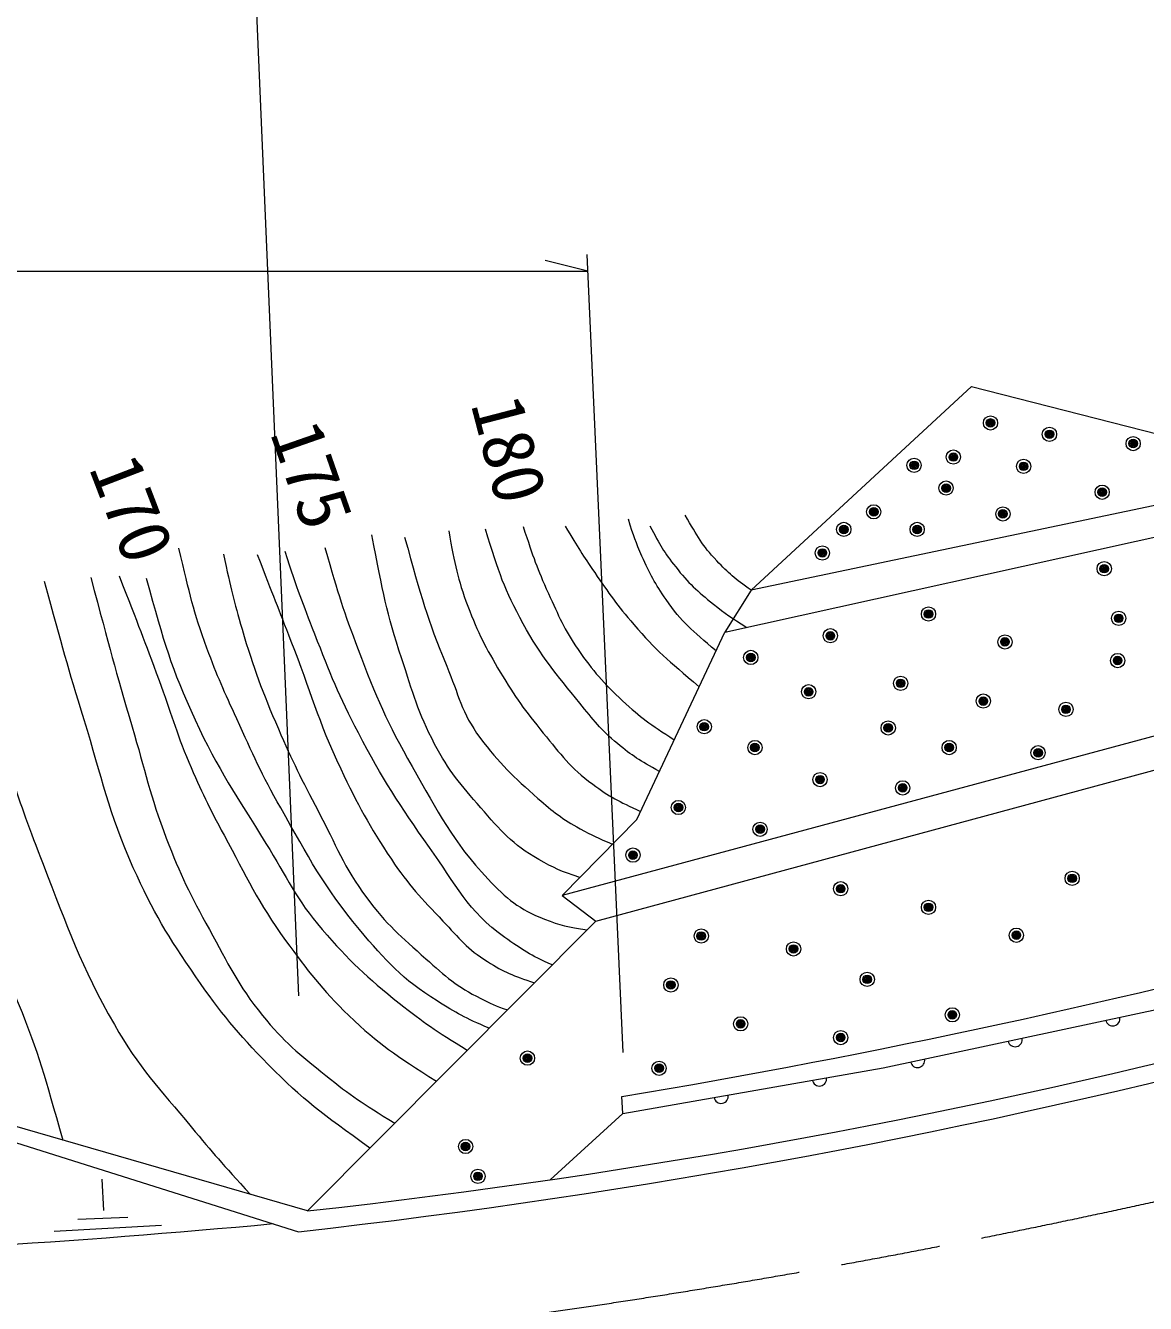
# Model space of a CAD drawing. Units: millimetres, scale not verified. Extents: x 40000 to 680000, y 20000 to 380000.
# Drawn here: x 424612 to 463874, y 280178 to 324960 of the extents above; entities that cross this region are included whole.
import ezdxf
from ezdxf.enums import TextEntityAlignment as Align

# ---------------------------------------------------------------- set-up
doc = ezdxf.new("R2010")
doc.units = ezdxf.units.MM
doc.header["$LTSCALE"] = 1000
doc.header["$PDMODE"] = 32
doc.header["$PDSIZE"] = 500
doc.linetypes.add('CHAIN', pattern=[18.5, 12, -1.5, 3.5, -1.5])
for name, color, linetype, lineweight in [('M-BGD', 7, 'Continuous', 13), ('M-BMK', 2, 'CHAIN', 13), ('M-STR-HTXT', 7, 'Continuous', 13)]:
    doc.layers.add(name, color=color, linetype=linetype, lineweight=lineweight)
doc.styles.add('ＭＳ ゴシック', font='')
doc.styles.get('ＭＳ ゴシック').set_extended_font_data('MS Gothic')

msp = doc.modelspace()

# ---------------------------------------------------------------- linework, layer by layer
at = {"layer": 'M-BGD'}
for p, q in [((450050, 305169), (457771, 312316)), ((457771, 312316), (469643, 309285)), ((469643, 309285), (450050, 305169)), ((449128, 303698), (469310, 308164)), ((450050, 305169), (449128, 303698)), ((444600, 293574), (484899, 304482)), ((446042, 297142), (449128, 303698)), ((467667, 301004), (443426, 294473)), ((443426, 294473), (446042, 297142)), ((443426, 294473), (444600, 293574)), ((434500, 283422), (444600, 293574)), ((414778, 288800), (434184, 282693)), ((445552, 286829), (445513, 287427)), ((434500, 283422), (423201, 286689)), ((442999, 284512), (445552, 286829)), ((427353, 283438), (427301, 284530)), ((426446, 283136), (428195, 283202)), ((425618, 282715), (429378, 282926))]:
    msp.add_line(p, q, dxfattribs=at)
msp.add_lwpolyline([(445552, 286829), (454679, 288440), (467045, 291073), (479802, 294512), (490941, 298025), (499234, 300853)], dxfattribs=at)
for centre, radius in [((458443, 311034), 150), ((458443, 311034), 120), ((458443, 311034), 90), ((458443, 311034), 60), ((458443, 311034), 30), ((458443, 311034), 20), ((460508, 310636), 150), ((460508, 310636), 120), ((460508, 310636), 90), ((460508, 310636), 60), ((460508, 310636), 30), ((460508, 310636), 20), ((463443, 310310), 150), ((463443, 310310), 120), ((463443, 310310), 90), ((463443, 310310), 60), ((463443, 310310), 30), ((457139, 309839), 150), ((457139, 309839), 120), ((457139, 309839), 90), ((457139, 309839), 60), ((463443, 310310), 20), ((455762, 309549), 150), ((455762, 309549), 120), ((455762, 309549), 90), ((455762, 309549), 60), ((455762, 309549), 30), ((455762, 309549), 20), ((457139, 309839), 30), ((457139, 309839), 20), ((459603, 309513), 150), ((459603, 309513), 120), ((459603, 309513), 90), ((459603, 309513), 60), ((459603, 309513), 30), ((459603, 309513), 20), ((456885, 308752), 150), ((456885, 308752), 120), ((456885, 308752), 90), ((456885, 308752), 60), ((456885, 308752), 30), ((456885, 308752), 20), ((462356, 308607), 150), ((462356, 308607), 120), ((462356, 308607), 90), ((462356, 308607), 60), ((462356, 308607), 30), ((462356, 308607), 20), ((454349, 307919), 150), ((454349, 307919), 120), ((454349, 307919), 90), ((454349, 307919), 60), ((454349, 307919), 30), ((454349, 307919), 20), ((458878, 307846), 150), ((458878, 307846), 120), ((458878, 307846), 90), ((458878, 307846), 60), ((458878, 307846), 30), ((458878, 307846), 20), ((453298, 307303), 150), ((453298, 307303), 120), ((453298, 307303), 90), ((453298, 307303), 60), ((453298, 307303), 30), ((453298, 307303), 20), ((455871, 307303), 150), ((455871, 307303), 120), ((455871, 307303), 90), ((455871, 307303), 60), ((455871, 307303), 30), ((455871, 307303), 20), ((452547, 306478), 150), ((452547, 306478), 120), ((452547, 306478), 90), ((452547, 306478), 60), ((452547, 306478), 30), ((452547, 306478), 20), ((462429, 305926), 150), ((462429, 305926), 120), ((462429, 305926), 90), ((462429, 305926), 60), ((462429, 305926), 30), ((462429, 305926), 20), ((456269, 304338), 150), ((456269, 304338), 120), ((456269, 304338), 90), ((456269, 304338), 60), ((456269, 304338), 30), ((456269, 304338), 20), ((462936, 304187), 150), ((462936, 304187), 120), ((462936, 304187), 90), ((462936, 304187), 60), ((462936, 304187), 30), ((462936, 304187), 20), ((452827, 303577), 150), ((452827, 303577), 120), ((452827, 303577), 90), ((452827, 303577), 60), ((452827, 303577), 30), ((452827, 303577), 20), ((458950, 303360), 150), ((458950, 303360), 120), ((458950, 303360), 90), ((458950, 303360), 60), ((458950, 303360), 30), ((458950, 303360), 20), ((450038, 302816), 150), ((450038, 302816), 120), ((450038, 302816), 90), ((450038, 302816), 60), ((450038, 302816), 30), ((450038, 302816), 20), ((462900, 302707), 150), ((462900, 302707), 120), ((462900, 302707), 90), ((462900, 302707), 60), ((462900, 302707), 30), ((462900, 302707), 20), ((455291, 301910), 150), ((455291, 301910), 120), ((455291, 301910), 90), ((455291, 301910), 60), ((455291, 301910), 30), ((455291, 301910), 20), ((452067, 301614), 150), ((452067, 301614), 120), ((452067, 301614), 90), ((452067, 301614), 60), ((452067, 301614), 30), ((452067, 301614), 20), ((458190, 301288), 150), ((458190, 301288), 120), ((458190, 301288), 90), ((458190, 301288), 60), ((458190, 301288), 30), ((458190, 301288), 20), ((461088, 300998), 150), ((461088, 300998), 120), ((461088, 300998), 90), ((461088, 300998), 60), ((461088, 300998), 30), ((461088, 300998), 20), ((448407, 300389), 150), ((448407, 300389), 120), ((454856, 300346), 150), ((448407, 300389), 90), ((448407, 300389), 60), ((448407, 300389), 30), ((448407, 300389), 20), ((454856, 300346), 120), ((454856, 300346), 90), ((454856, 300346), 60), ((454856, 300346), 30), ((454856, 300346), 20), ((450183, 299658), 150), ((450183, 299658), 120), ((450183, 299658), 90), ((450183, 299658), 60), ((450183, 299658), 30), ((450183, 299658), 20), ((456994, 299658), 150), ((456994, 299658), 120), ((456994, 299658), 90), ((456994, 299658), 60), ((456994, 299658), 30), ((456994, 299658), 20), ((460110, 299477), 150), ((460110, 299477), 120), ((460110, 299477), 90), ((460110, 299477), 60), ((460110, 299477), 30), ((460110, 299477), 20), ((452465, 298535), 150), ((452465, 298535), 120), ((452465, 298535), 90), ((452465, 298535), 60), ((452465, 298535), 30), ((452465, 298535), 20), ((455364, 298245), 150), ((455364, 298245), 120), ((455364, 298245), 90), ((455364, 298245), 60), ((455364, 298245), 30), ((455364, 298245), 20), ((447501, 297557), 150), ((447501, 297557), 120), ((447501, 297557), 90), ((447501, 297557), 60), ((447501, 297557), 30), ((447501, 297557), 20), ((450364, 296796), 150), ((450364, 296796), 120), ((450364, 296796), 90), ((450364, 296796), 60), ((450364, 296796), 30), ((450364, 296796), 20), ((445907, 295890), 150), ((445907, 295890), 120), ((445907, 295890), 90), ((445907, 295890), 60), ((445907, 295890), 30), ((445907, 295890), 20), ((461305, 295075), 150), ((461305, 295075), 120), ((461305, 295075), 90), ((461305, 295075), 60), ((453190, 294712), 150), ((453190, 294712), 120), ((453190, 294712), 90), ((453190, 294712), 60), ((453190, 294712), 30), ((453190, 294712), 20), ((461305, 295075), 30), ((461305, 295075), 20), ((456269, 294060), 150), ((456269, 294060), 120), ((456269, 294060), 90), ((456269, 294060), 60), ((456269, 294060), 30), ((456269, 294060), 20), ((448302, 293054), 150), ((448302, 293054), 120), ((448302, 293054), 90), ((448302, 293054), 60), ((448302, 293054), 30), ((448302, 293054), 20), ((459349, 293082), 150), ((459349, 293082), 120), ((459349, 293082), 90), ((459349, 293082), 60), ((459349, 293082), 30), ((459349, 293082), 20), ((451537, 292601), 150), ((451537, 292601), 120), ((451537, 292601), 90), ((451537, 292601), 60), ((451537, 292601), 30), ((451537, 292601), 20), ((454120, 291536), 150), ((454120, 291536), 120), ((454120, 291536), 90), ((454120, 291536), 60), ((454120, 291536), 30), ((454120, 291536), 20), ((447237, 291339), 150), ((447237, 291339), 120), ((447237, 291339), 90), ((447237, 291339), 60), ((447237, 291339), 30), ((447237, 291339), 20), ((457103, 290292), 150), ((457103, 290292), 120), ((457103, 290292), 90), ((457103, 290292), 60), ((457103, 290292), 30), ((457103, 290292), 20), ((449683, 289978), 150), ((449683, 289978), 120), ((449683, 289978), 90), ((449683, 289978), 60), ((449683, 289978), 30), ((449683, 289978), 20), ((453190, 289495), 150), ((453190, 289495), 120), ((453190, 289495), 90), ((453190, 289495), 60), ((453190, 289495), 30), ((453190, 289495), 20), ((442208, 288775), 150), ((442208, 288775), 120), ((442208, 288775), 90), ((442208, 288775), 60), ((442208, 288775), 30), ((442208, 288775), 20), ((446823, 288420), 150), ((446823, 288420), 120), ((446823, 288420), 90), ((446823, 288420), 60), ((446823, 288420), 30), ((446823, 288420), 20), ((440039, 285678), 150), ((440039, 285678), 120), ((440039, 285678), 90), ((440039, 285678), 60), ((440039, 285678), 30), ((440039, 285678), 20), ((440473, 284633), 150), ((440473, 284633), 120), ((440473, 284633), 90), ((440473, 284633), 60), ((440473, 284633), 30), ((440473, 284633), 20)]:
    msp.add_circle(centre, radius, dxfattribs=at)
for centre, radius, start, end in [((407905, 524543), 242583, 276.29421, 292.95074), ((398200, 570342), 286844, 279.49403, 290.26996), ((406909, 527206), 246030, 276.36503, 293.07768), ((462730, 290154), 250, 192.0198, 12.0198), ((459307, 289425), 250, 192.0198, 12.0198), ((455884, 288696), 250, 192.0198, 12.0198), ((452445, 288046), 250, 190.0068, 10.0068), ((448998, 287438), 250, 190.0068, 10.0068), ((316764, 520878), 295316, 296.28877, 306.502), ((332816, 495925), 264752, 295.57362, 306.47533), ((403054, 606996), 325428, 267.98822, 275.33066)]:
    msp.add_arc(centre, radius, start, end, dxfattribs=at)
for points, knots in [([(448819, 303043), (447966, 303786), (447626, 304036), (447070, 304843), (446684, 305402), (446495, 305740), (446222, 306361), (446004, 306857), (445937, 307048), (445748, 307663)], [0, 0, 0, 0, 1, 1, 1, 2, 2, 2, 3, 3, 3, 3]), ([(450050, 305169), (449469, 305591), (449269, 305752), (448844, 306204), (448325, 306757), (448178, 307042), (447740, 307801)], [0, 0, 0, 0, 1, 1, 1, 2, 2, 2, 2]), ([(439449, 307251), (439675, 306024), (439746, 305606), (440119, 304608), (440472, 303666), (440741, 303161), (441257, 302298), (441779, 301424), (442115, 300956), (442760, 300168), (443377, 299414), (443709, 298951), (444495, 298376), (445104, 297931), (445385, 297779), (446173, 297419)], [0, 0, 0, 0, 1, 1, 1, 2, 2, 2, 3, 3, 3, 4, 4, 4, 5, 5, 5, 5]), ([(446835, 298825), (446135, 299214), (445893, 299357), (445363, 299796), (444780, 300280), (444519, 300628), (444042, 301216), (443203, 302251), (442706, 302827), (442061, 303993), (441386, 305214), (441220, 305763), (440733, 307310)], [0, 0, 0, 0, 1, 1, 1, 2, 2, 2, 3, 3, 3, 4, 4, 4, 4]), ([(442055, 307409), (442426, 306292), (442533, 305953), (442942, 305062), (443306, 304270), (443490, 303806), (443987, 303090), (444517, 302328), (444865, 301926), (445545, 301295), (446195, 300693), (446486, 300498), (447354, 299928)], [0, 0, 0, 0, 1, 1, 1, 2, 2, 2, 3, 3, 3, 4, 4, 4, 4]), ([(443526, 307420), (444001, 306632), (444138, 306412), (444565, 305790), (445067, 305058), (445356, 304650), (445932, 303975), (446737, 303033), (447112, 302745), (448229, 301788)], [0, 0, 0, 0, 1, 1, 1, 2, 2, 2, 3, 3, 3, 3]), ([(446498, 307426), (446861, 306743), (446993, 306508), (447405, 305987), (447854, 305418), (448161, 305139), (448726, 304685), (449161, 304336), (449335, 304217), (449896, 303868)], [0, 0, 0, 0, 1, 1, 1, 2, 2, 2, 3, 3, 3, 3]), ([(444045, 295105), (443380, 295321), (443140, 295437), (442603, 295738), (441676, 296259), (441268, 296748), (440572, 297552), (439868, 298365), (439456, 298829), (438955, 299781), (438372, 300888), (438194, 301581), (437801, 302769), (437254, 304424), (437159, 305058), (436756, 307108)], [0, 0, 0, 0, 1, 1, 1, 2, 2, 2, 3, 3, 3, 4, 4, 4, 5, 5, 5, 5]), ([(437900, 307029), (438514, 304881), (438659, 304224), (439379, 302512), (439797, 301518), (439895, 300870), (440542, 300008), (441233, 299088), (441713, 298640), (442574, 297878), (443107, 297406), (443430, 297158), (444053, 296813), (444484, 296574), (444655, 296493), (445195, 296277)], [0, 0, 0, 0, 1, 1, 1, 2, 2, 2, 3, 3, 3, 4, 4, 4, 5, 5, 5, 5]), ([(440866, 289821), (440010, 290184), (439722, 290351), (439040, 290779), (437818, 291549), (437244, 292175), (436319, 293284), (435048, 294807), (434539, 295821), (433558, 297544), (432886, 298723), (432584, 299426), (432019, 300660), (431582, 301616), (431333, 302152), (430971, 303138), (430481, 304475), (430382, 304985), (429988, 306648)], [0, 0, 0, 0, 1, 1, 1, 2, 2, 2, 3, 3, 3, 4, 4, 4, 5, 5, 5, 6, 6, 6, 6]), ([(431553, 306435), (431817, 305184), (431908, 304820), (432204, 303802), (432609, 302409), (432902, 301644), (433476, 300312), (433968, 299168), (434287, 298545), (434866, 297442), (435502, 296232), (435763, 295488), (436574, 294388), (437263, 293454), (437784, 293036), (438645, 292258), (439333, 291636), (439738, 291279), (440568, 290867), (440925, 290690), (441065, 290618), (441505, 290463)], [0, 0, 0, 0, 1, 1, 1, 2, 2, 2, 3, 3, 3, 4, 4, 4, 5, 5, 5, 6, 6, 6, 7, 7, 7, 7]), ([(432733, 306427), (433309, 304947), (433453, 304576), (433916, 303390), (434597, 301643), (434857, 300612), (435661, 298918), (436271, 297635), (436649, 296926), (437436, 295743), (438046, 294825), (438490, 294381), (439246, 293579), (439810, 292979), (440106, 292597), (440804, 292159), (441402, 291783), (441691, 291671), (442453, 291416)], [0, 0, 0, 0, 1, 1, 1, 2, 2, 2, 3, 3, 3, 4, 4, 4, 5, 5, 5, 6, 6, 6, 6]), ([(443073, 292039), (442300, 292384), (442026, 292572), (441415, 293007), (440105, 293938), (439704, 294852), (438772, 296162), (437704, 297664), (437141, 298540), (436282, 300170), (435595, 301477), (435295, 302253), (434754, 303627), (434313, 304747), (434176, 305132), (433709, 306526)], [0, 0, 0, 0, 1, 1, 1, 2, 2, 2, 3, 3, 3, 4, 4, 4, 5, 5, 5, 5]), ([(435109, 306664), (435593, 304966), (435749, 304464), (436273, 303094), (436902, 301446), (437286, 300522), (438166, 298992), (439093, 297381), (439556, 296403), (440828, 295048), (441475, 294359), (441920, 293990), (442800, 293648), (443363, 293429), (443629, 293359), (444300, 293273)], [0, 0, 0, 0, 1, 1, 1, 2, 2, 2, 3, 3, 3, 4, 4, 4, 5, 5, 5, 5]), ([(436687, 285620), (434968, 286867), (434385, 287265), (433123, 288553), (432032, 289667), (431465, 290346), (430579, 291629), (429603, 293044), (429091, 293877), (428390, 295446), (427519, 297394), (427295, 298590), (426667, 300630), (426087, 302514), (425914, 303138), (425277, 305481)], [0, 0, 0, 0, 1, 1, 1, 2, 2, 2, 3, 3, 3, 4, 4, 4, 5, 5, 5, 5]), ([(426899, 305622), (427578, 303085), (427748, 302421), (428349, 300386), (428801, 298856), (428980, 297972), (429547, 296481), (430038, 295191), (430391, 294496), (431056, 293286), (431723, 292072), (432047, 291345), (432919, 290269), (433671, 289342), (434210, 288918), (435138, 288168), (436031, 287446), (436393, 287217), (437554, 286492)], [0, 0, 0, 0, 1, 1, 1, 2, 2, 2, 3, 3, 3, 4, 4, 4, 5, 5, 5, 6, 6, 6, 6]), ([(427893, 305681), (428581, 303905), (428759, 303451), (429293, 302013), (429708, 300895), (429872, 300241), (430338, 299143), (430771, 298124), (431047, 297565), (431571, 296589), (432362, 295118), (432749, 294251), (433731, 292899), (434521, 291811), (434981, 291200), (435949, 290266), (437028, 289226), (437549, 288909), (439019, 287965)], [0, 0, 0, 0, 1, 1, 1, 2, 2, 2, 3, 3, 3, 4, 4, 4, 5, 5, 5, 6, 6, 6, 6]), ([(428839, 305600), (429490, 303269), (429697, 302496), (430555, 300630), (431370, 298859), (432021, 297964), (433040, 296302), (433776, 295101), (434091, 294349), (435012, 293284), (435968, 292180), (436568, 291605), (437714, 290701), (438603, 289999), (438954, 289760), (440099, 289050)], [0, 0, 0, 0, 1, 1, 1, 2, 2, 2, 3, 3, 3, 4, 4, 4, 5, 5, 5, 5]), ([(400051, 288249), (402958, 290321), (403893, 290952), (406075, 293009), (407949, 294776), (408777, 295985), (410557, 297846), (411980, 299334), (412403, 300687), (414240, 301618), (415223, 302115), (415890, 302200), (416991, 302239), (417866, 302269), (418506, 302448), (419210, 301928), (420307, 301117), (420153, 300019), (420718, 298778), (421455, 297160), (421804, 296226), (422538, 294606), (423232, 293074), (423728, 292262), (424357, 290702), (425093, 288874), (425272, 288183), (425915, 285904)], [0, 0, 0, 0, 1, 1, 1, 2, 2, 2, 3, 3, 3, 4, 4, 4, 5, 5, 5, 6, 6, 6, 7, 7, 7, 8, 8, 8, 9, 9, 9, 9]), ([(423115, 302042), (424010, 298957), (424261, 298051), (425225, 295574), (426097, 293333), (426538, 292040), (427725, 289948), (428589, 288424), (429302, 287711), (430421, 286364), (431207, 285419), (431483, 285101), (432499, 284001)], [0, 0, 0, 0, 1, 1, 1, 2, 2, 2, 3, 3, 3, 4, 4, 4, 4])]:
    msp.add_open_spline(points, degree=3, knots=knots, dxfattribs=at)
for p in [(458443, 311034), (460508, 310636), (463443, 310310), (457139, 309839), (455762, 309549), (459603, 309513), (456885, 308752), (462356, 308607), (454349, 307919), (458878, 307846), (453298, 307303), (455871, 307303), (452547, 306478), (462429, 305926), (456269, 304338), (462936, 304187), (452827, 303577), (458950, 303360), (450038, 302816), (462900, 302707), (452067, 301614), (455291, 301910), (458190, 301288), (461088, 300998), (448407, 300389), (454856, 300346), (450183, 299658), (456994, 299658), (460110, 299477), (452465, 298535), (455364, 298245), (447501, 297557), (450364, 296796), (445907, 295890), (461305, 295075), (453190, 294712), (456269, 294060), (459349, 293082), (448302, 293054), (451537, 292601), (447237, 291339), (454120, 291536), (449683, 289978), (457103, 290292), (453190, 289495), (442208, 288775), (446823, 288420), (440039, 285678), (440473, 284633)]:
    msp.add_point(p, dxfattribs=at)
at = {"layer": 'M-BMK'}
msp.add_arc((401581, 566430), 289534, 266.61852, 283.25681, dxfattribs=at)
at = {"layer": 'M-STR-HTXT'}
for p, q in [((431740, 348050), (434177, 290959)), ((444329, 316348), (442829, 316723)), ((445567, 288974), (444302, 316937)), ((380109, 316348), (444329, 316348))]:
    msp.add_line(p, q, dxfattribs=at)

# ---------------------------------------------------------------- texts
at = {"layer": 'M-BGD', "style": 'ＭＳ ゴシック'}
for s, rotation, p in [('180', 284.589, (439685, 311551)), ('175', 289.255, (432656, 310496)), ('170', 291.031, (426309, 309251))]:
    msp.add_text(s, height=1833, rotation=rotation, dxfattribs=at).set_placement(p, align=Align.BOTTOM_LEFT)

doc.saveas('drawing.dxf')
